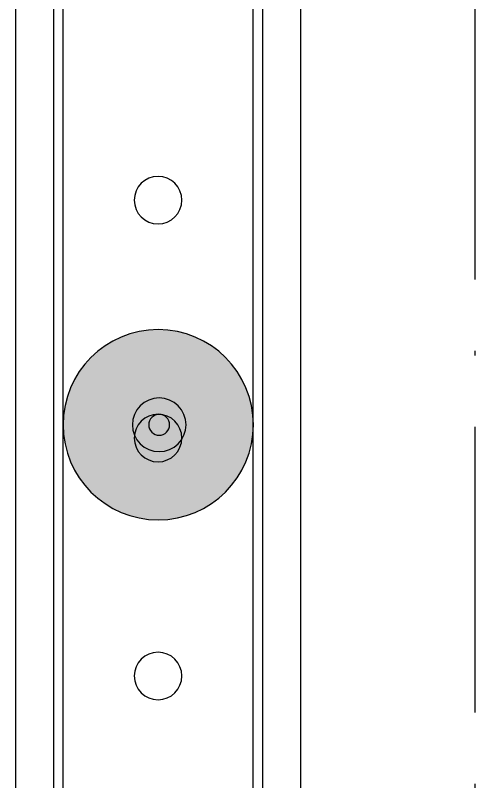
# Model space of a CAD drawing. Header units: millimetres. Extents: x -1985 to 969, y 203 to 500.
# Drawn here: x -1804.25 to -1794.6, y 254.54 to 270.64 of the extents above; entities that cross this region are included whole.
import ezdxf

# ---------------------------------------------------------------- set-up
doc = ezdxf.new("R2010")
doc.units = ezdxf.units.MM
doc.linetypes.add('ACAD_ISO10W100', pattern=[18, 12, -3, 0, -3])
for name, color, linetype in [('А_16', 7, 'Continuous'), ('Подхват', 252, 'Continuous'), ('ШПАЛА', 7, 'Continuous')]:
    doc.layers.add(name, color=color, linetype=linetype)

# ---------------------------------------------------------------- blocks, each defined once
blk = doc.blocks.new('A$C58D363DF')
at = {"layer": 'Подхват', "color": 252}
for p, q in [((-3821.35, -115.3), (-1321.35, -115.3)), ((-3821.35, -155.3), (-1321.35, -155.3)), ((-3821.35, -165.3), (-1321.35, -165.3)), ((-1321.35, -365.3), (-3821.35, -365.3)), ((-1321.35, -375.3), (-3821.35, -375.3)), ((-1321.35, -415.3), (-3821.35, -415.3))]:
    blk.add_line(p, q, dxfattribs=at)
for centre in [(-3321.34, -265.3), (-3071.34, -265.3), (-2821.34, -265.3)]:
    blk.add_circle(centre, 25, dxfattribs=at)
blk = doc.blocks.new('Метал. анкер')
h = blk.add_hatch(color=3)
edge = h.paths.add_edge_path(flags=16)
edge.add_arc((-135428.28, -15828.93), 28.19, 0, 360)
edge = h.paths.add_edge_path()
edge.add_arc((-135428.36, -15827.89), 100, 0, 360)
h = blk.add_hatch(color=0)
edge = h.paths.add_edge_path()
edge.add_arc((-135428.28, -15828.93), 28.19, 0, 360)
edge = h.paths.add_edge_path(flags=17)
edge.add_arc((-135428.28, -15828.93), 11, 0, 360)
h = blk.add_hatch(color=4)
edge = h.paths.add_edge_path()
edge.add_arc((-135428.28, -15828.93), 11, 0, 360)
at = {"color": 0}
for centre, radius in [((-135428.36, -15827.89), 100), ((-135428.28, -15828.93), 28.19)]:
    blk.add_circle(centre, radius, dxfattribs=at)
blk.add_circle((-135428.28, -15828.93), 11)
blk = doc.blocks.new('основной')
at = {"layer": 'ШПАЛА', "color": 0, "extrusion": (0, 0, -1), "xscale": -1, "zscale": -1, "rotation": 90}
blk.add_blockref('Метал. анкер', (-383845.76, -245758.25), dxfattribs=at)

msp = doc.modelspace()

# ---------------------------------------------------------------- linework, layer by layer
at = {"layer": 'А_16', "color": 250, "linetype": 'ACAD_ISO10W100', "ltscale": 0.5}
msp.add_lwpolyline([(-1794.595, 343.891), (-1794.595, 239.854)], dxfattribs=at)

# ---------------------------------------------------------------- block references
at = {"xscale": -0.01999999999998181, "yscale": 0.01999999999998181, "zscale": 0.02}
msp.add_blockref('основной', (5559.109, 2468.635), dxfattribs=at)
at = {"color": 250, "xscale": -0.01999999999998181, "yscale": 0.01999999999998181, "zscale": 0.02, "rotation": 270}
msp.add_blockref('A$C58D363DF', (-1795.946, 323.184), dxfattribs=at)

doc.saveas('drawing.dxf')
